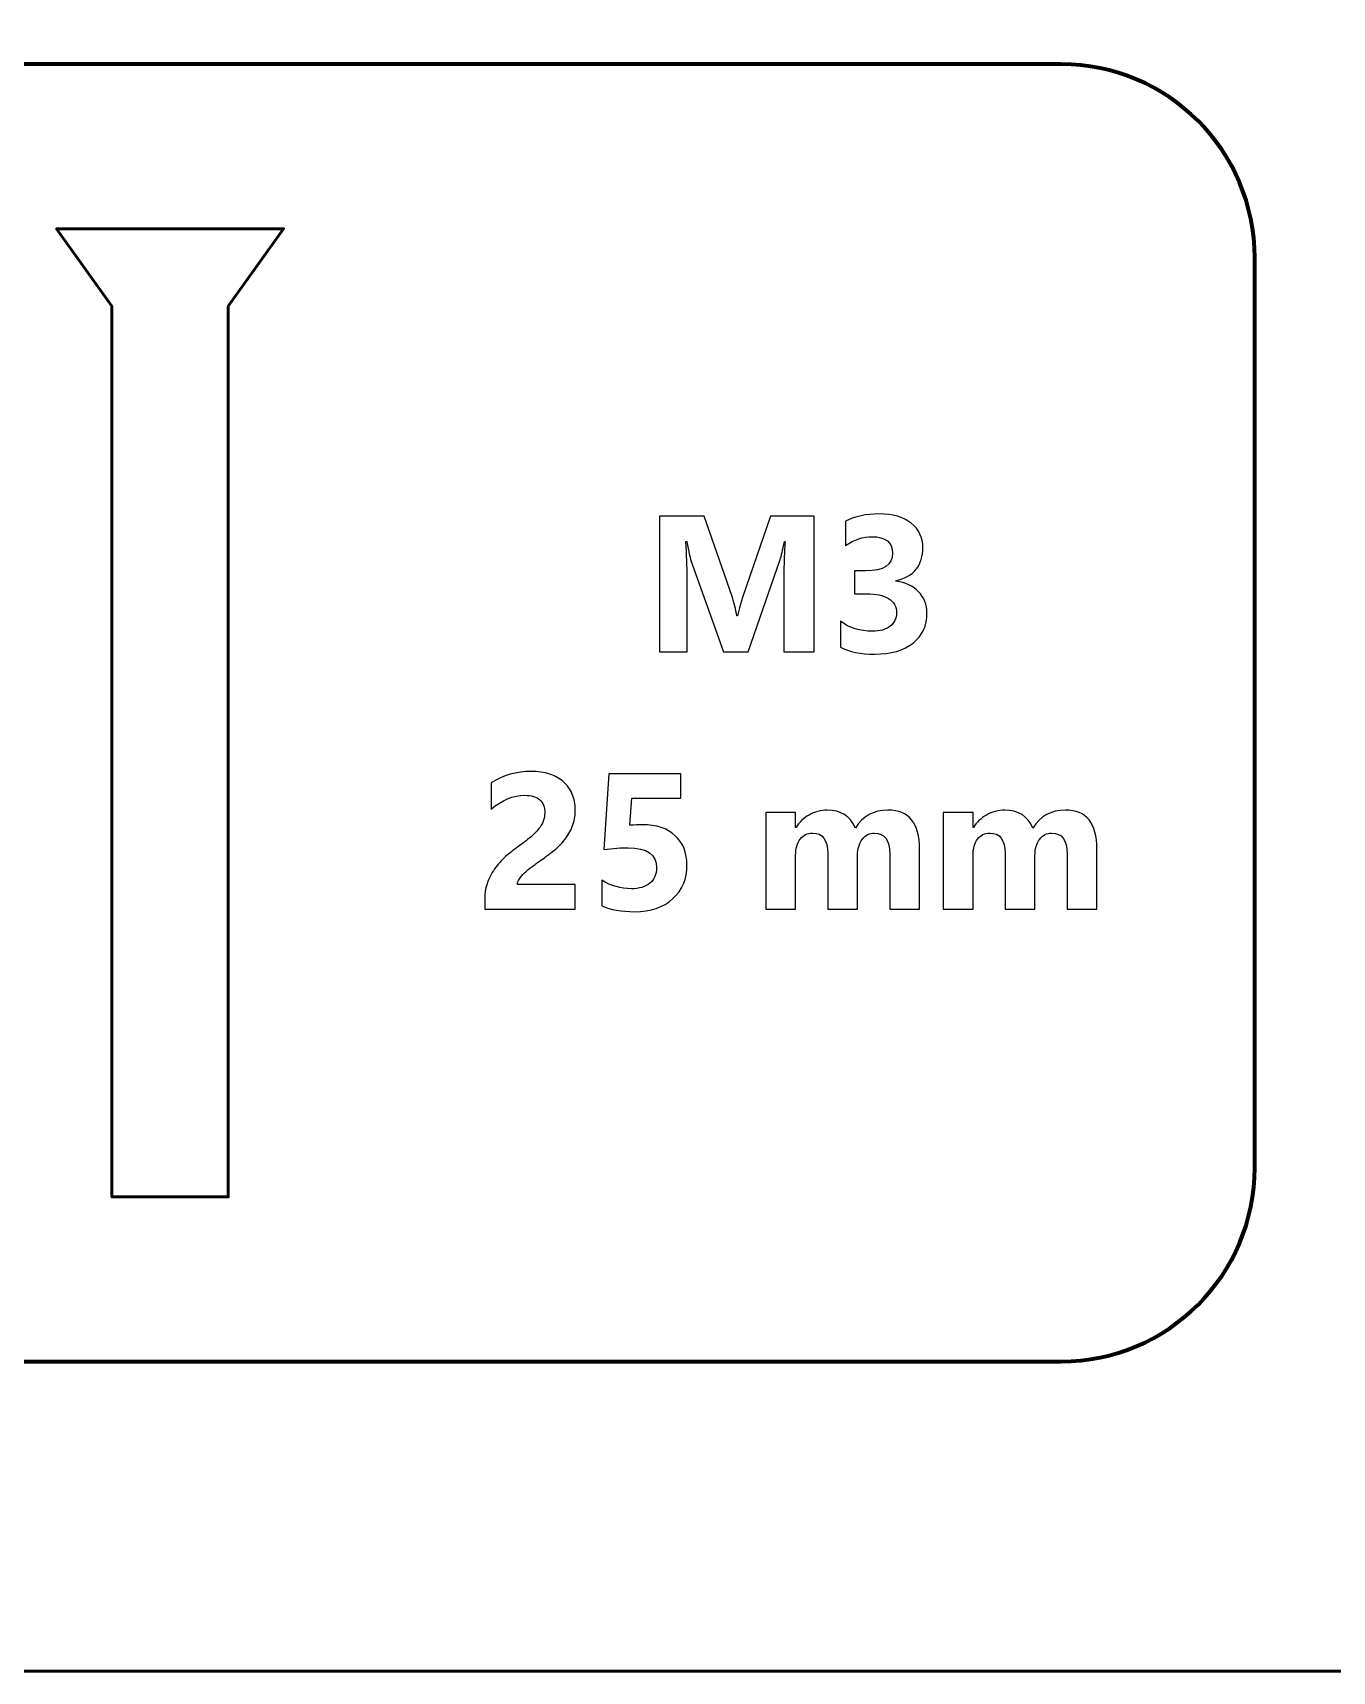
# Model space of a CAD drawing. Header units: centimetres. Extents: x -201 to 63, y -83 to 73.
# Drawn here: x -78.355 to -75, y -83.1 to -78.869 of the extents above; entities that cross this region are included whole.
import ezdxf

# ---------------------------------------------------------------- set-up
doc = ezdxf.new("R2010")
doc.units = ezdxf.units.CM
doc.header["$MEASUREMENT"] = 0
doc.layers.add('Layer 1', color=7, linetype='Continuous')

msp = doc.modelspace()

# ---------------------------------------------------------------- linework, layer by layer
at = {"layer": 'Layer 1', "color": 253, "lineweight": 53}
msp.add_open_spline([(-81.15, -82.3), (-81.15, -82.3), (-81.15, -67.7), (-81.15, -67.7), (-81.15, -67.7), (-81.15, -67.25817), (-80.79183, -66.9), (-80.35, -66.9), (-80.35, -66.9), (-80.35, -66.9), (-69.65, -66.9), (-69.65, -66.9), (-69.65, -66.9), (-69.20817, -66.9), (-68.85, -67.25817), (-68.85, -67.7), (-68.85, -67.7), (-68.85, -67.7), (-68.85, -82.3), (-68.85, -82.3), (-68.85, -82.3), (-68.85, -82.74183), (-69.20817, -83.1), (-69.65, -83.1), (-69.65, -83.1), (-69.65, -83.1), (-80.35, -83.1), (-80.35, -83.1), (-80.35, -83.1), (-80.79183, -83.1), (-81.15, -82.74183), (-81.15, -82.3)], degree=3, knots=[0, 0, 0, 0, 0.1111111, 0.1111111, 0.1111111, 0.1111111, 0.2222222, 0.2222222, 0.2222222, 0.2222222, 0.3333333, 0.3333333, 0.3333333, 0.3333333, 0.4444444, 0.4444444, 0.4444444, 0.4444444, 0.5555556, 0.5555556, 0.5555556, 0.5555556, 0.6666667, 0.6666667, 0.6666667, 0.6666667, 0.7777778, 0.7777778, 0.7777778, 0.7777778, 1, 1, 1, 1], dxfattribs=at)
at = {"layer": 'Layer 1', "lineweight": 100}
msp.add_open_spline([(-80.8, -81.8), (-80.8, -81.8), (-80.8, -79.45), (-80.8, -79.45), (-80.8, -79.45), (-80.8, -79.17386), (-80.57614, -78.95), (-80.3, -78.95), (-80.3, -78.95), (-80.3, -78.95), (-75.7, -78.95), (-75.7, -78.95), (-75.7, -78.95), (-75.42386, -78.95), (-75.2, -79.17386), (-75.2, -79.45), (-75.2, -79.45), (-75.2, -79.45), (-75.2, -81.8), (-75.2, -81.8), (-75.2, -81.8), (-75.2, -82.07614), (-75.42386, -82.3), (-75.7, -82.3), (-75.7, -82.3), (-75.7, -82.3), (-80.3, -82.3), (-80.3, -82.3), (-80.3, -82.3), (-80.57614, -82.3), (-80.8, -82.07614), (-80.8, -81.8)], degree=3, knots=[0, 0, 0, 0, 0.1111111, 0.1111111, 0.1111111, 0.1111111, 0.2222222, 0.2222222, 0.2222222, 0.2222222, 0.3333333, 0.3333333, 0.3333333, 0.3333333, 0.4444444, 0.4444444, 0.4444444, 0.4444444, 0.5555556, 0.5555556, 0.5555556, 0.5555556, 0.6666667, 0.6666667, 0.6666667, 0.6666667, 0.7777778, 0.7777778, 0.7777778, 0.7777778, 1, 1, 1, 1], dxfattribs=at)
at = {"layer": 'Layer 1', "lineweight": 53}
msp.add_open_spline([(-78.15, -79.375), (-78.15, -79.375), (-77.85, -79.375), (-77.85, -79.375), (-77.85, -79.375), (-77.85, -79.375), (-77.707, -79.375), (-77.707, -79.375), (-77.707, -79.375), (-77.707, -79.375), (-77.85, -79.575), (-77.85, -79.575), (-77.85, -79.575), (-77.85, -79.575), (-77.85, -81.875), (-77.85, -81.875), (-77.85, -81.875), (-77.85, -81.875), (-78.15, -81.875), (-78.15, -81.875), (-78.15, -81.875), (-78.15, -81.875), (-78.15, -79.575), (-78.15, -79.575), (-78.15, -79.575), (-78.15, -79.575), (-78.293, -79.375), (-78.293, -79.375), (-78.293, -79.375), (-78.293, -79.375), (-78.15, -79.375), (-78.15, -79.375)], degree=3, knots=[0, 0, 0, 0, 0.1111111, 0.1111111, 0.1111111, 0.1111111, 0.2222222, 0.2222222, 0.2222222, 0.2222222, 0.3333333, 0.3333333, 0.3333333, 0.3333333, 0.4444444, 0.4444444, 0.4444444, 0.4444444, 0.5555556, 0.5555556, 0.5555556, 0.5555556, 0.6666667, 0.6666667, 0.6666667, 0.6666667, 0.7777778, 0.7777778, 0.7777778, 0.7777778, 1, 1, 1, 1], dxfattribs=at)
at = {"layer": 'Layer 1'}
for points, knots in [([(-76.33741, -80.46742), (-76.33741, -80.46742), (-76.41533, -80.46742), (-76.41533, -80.46742), (-76.41533, -80.46742), (-76.41533, -80.46742), (-76.41533, -80.25792), (-76.41533, -80.25792), (-76.41533, -80.25792), (-76.41533, -80.23534), (-76.41433, -80.21034), (-76.41241, -80.183), (-76.41241, -80.183), (-76.41241, -80.183), (-76.41433, -80.183), (-76.41433, -80.183), (-76.41433, -80.183), (-76.41841, -80.2045), (-76.42208, -80.21992), (-76.42533, -80.22942), (-76.42533, -80.22942), (-76.42533, -80.22942), (-76.50733, -80.46742), (-76.50733, -80.46742), (-76.50733, -80.46742), (-76.50733, -80.46742), (-76.57183, -80.46742), (-76.57183, -80.46742), (-76.57183, -80.46742), (-76.57183, -80.46742), (-76.65533, -80.23184), (-76.65533, -80.23184), (-76.65533, -80.23184), (-76.65758, -80.2255), (-76.66124, -80.20917), (-76.66633, -80.183), (-76.66633, -80.183), (-76.66633, -80.183), (-76.66849, -80.183), (-76.66849, -80.183), (-76.66849, -80.183), (-76.66641, -80.2175), (-76.66533, -80.24775), (-76.66533, -80.27384), (-76.66533, -80.27384), (-76.66533, -80.27384), (-76.66533, -80.46742), (-76.66533, -80.46742), (-76.66533, -80.46742), (-76.66533, -80.46742), (-76.73641, -80.46742), (-76.73641, -80.46742), (-76.73641, -80.46742), (-76.73641, -80.46742), (-76.73641, -80.11734), (-76.73641, -80.11734), (-76.73641, -80.11734), (-76.73641, -80.11734), (-76.62091, -80.11734), (-76.62091, -80.11734), (-76.62091, -80.11734), (-76.62091, -80.11734), (-76.54933, -80.32484), (-76.54933, -80.32484), (-76.54933, -80.32484), (-76.54366, -80.34142), (-76.53949, -80.35809), (-76.53691, -80.37492), (-76.53691, -80.37492), (-76.53691, -80.37492), (-76.53541, -80.37492), (-76.53541, -80.37492), (-76.53541, -80.37492), (-76.53108, -80.3555), (-76.52641, -80.33867), (-76.52149, -80.32434), (-76.52149, -80.32434), (-76.52149, -80.32434), (-76.44999, -80.11734), (-76.44999, -80.11734), (-76.44999, -80.11734), (-76.44999, -80.11734), (-76.33741, -80.11734), (-76.33741, -80.11734), (-76.33741, -80.11734), (-76.33741, -80.11734), (-76.33741, -80.46742), (-76.33741, -80.46742)], [0, 0, 0, 0, 0.0434783, 0.0434783, 0.0434783, 0.0434783, 0.0869565, 0.0869565, 0.0869565, 0.0869565, 0.1304348, 0.1304348, 0.1304348, 0.1304348, 0.173913, 0.173913, 0.173913, 0.173913, 0.2173913, 0.2173913, 0.2173913, 0.2173913, 0.2608696, 0.2608696, 0.2608696, 0.2608696, 0.3043478, 0.3043478, 0.3043478, 0.3043478, 0.3478261, 0.3478261, 0.3478261, 0.3478261, 0.3913043, 0.3913043, 0.3913043, 0.3913043, 0.4347826, 0.4347826, 0.4347826, 0.4347826, 0.4782609, 0.4782609, 0.4782609, 0.4782609, 0.5217391, 0.5217391, 0.5217391, 0.5217391, 0.5652174, 0.5652174, 0.5652174, 0.5652174, 0.6086957, 0.6086957, 0.6086957, 0.6086957, 0.6521739, 0.6521739, 0.6521739, 0.6521739, 0.6956522, 0.6956522, 0.6956522, 0.6956522, 0.7391304, 0.7391304, 0.7391304, 0.7391304, 0.7826087, 0.7826087, 0.7826087, 0.7826087, 0.826087, 0.826087, 0.826087, 0.826087, 0.8695652, 0.8695652, 0.8695652, 0.8695652, 0.9130435, 0.9130435, 0.9130435, 0.9130435, 1, 1, 1, 1]), ([(-76.26933, -80.45592), (-76.26933, -80.45592), (-76.26933, -80.38884), (-76.26933, -80.38884), (-76.26933, -80.38884), (-76.24591, -80.40592), (-76.21858, -80.41442), (-76.18733, -80.41442), (-76.18733, -80.41442), (-76.16758, -80.41442), (-76.15224, -80.41017), (-76.14133, -80.40175), (-76.14133, -80.40175), (-76.13033, -80.39325), (-76.12483, -80.3815), (-76.12483, -80.36634), (-76.12483, -80.36634), (-76.12483, -80.35075), (-76.13158, -80.33867), (-76.14516, -80.33017), (-76.14516, -80.33017), (-76.15883, -80.32175), (-76.17749, -80.3175), (-76.20124, -80.3175), (-76.20124, -80.3175), (-76.20124, -80.3175), (-76.23366, -80.3175), (-76.23366, -80.3175), (-76.23366, -80.3175), (-76.23366, -80.3175), (-76.23366, -80.25842), (-76.23366, -80.25842), (-76.23366, -80.25842), (-76.23366, -80.25842), (-76.20366, -80.25842), (-76.20366, -80.25842), (-76.20366, -80.25842), (-76.15808, -80.25842), (-76.13533, -80.24334), (-76.13533, -80.213), (-76.13533, -80.213), (-76.13533, -80.1845), (-76.15283, -80.17034), (-76.18783, -80.17034), (-76.18783, -80.17034), (-76.21124, -80.17034), (-76.23399, -80.17784), (-76.25616, -80.193), (-76.25616, -80.193), (-76.25616, -80.193), (-76.25616, -80.13), (-76.25616, -80.13), (-76.25616, -80.13), (-76.23158, -80.11767), (-76.20291, -80.11142), (-76.17024, -80.11142), (-76.17024, -80.11142), (-76.13441, -80.11142), (-76.10658, -80.1195), (-76.08658, -80.13567), (-76.08658, -80.13567), (-76.06666, -80.15175), (-76.05666, -80.17267), (-76.05666, -80.19834), (-76.05666, -80.19834), (-76.05666, -80.24409), (-76.07991, -80.27275), (-76.12624, -80.28434), (-76.12624, -80.28434), (-76.12624, -80.28434), (-76.12624, -80.2855), (-76.12624, -80.2855), (-76.12624, -80.2855), (-76.10158, -80.28859), (-76.08199, -80.29759), (-76.06766, -80.3125), (-76.06766, -80.3125), (-76.05333, -80.32742), (-76.04616, -80.34567), (-76.04616, -80.36734), (-76.04616, -80.36734), (-76.04616, -80.4), (-76.05816, -80.42592), (-76.08208, -80.44492), (-76.08208, -80.44492), (-76.10599, -80.464), (-76.13908, -80.4735), (-76.18124, -80.4735), (-76.18124, -80.4735), (-76.21733, -80.4735), (-76.24674, -80.46767), (-76.26933, -80.45592)], [0, 0, 0, 0, 0.0416667, 0.0416667, 0.0416667, 0.0416667, 0.0833333, 0.0833333, 0.0833333, 0.0833333, 0.125, 0.125, 0.125, 0.125, 0.1666667, 0.1666667, 0.1666667, 0.1666667, 0.2083333, 0.2083333, 0.2083333, 0.2083333, 0.25, 0.25, 0.25, 0.25, 0.2916667, 0.2916667, 0.2916667, 0.2916667, 0.3333333, 0.3333333, 0.3333333, 0.3333333, 0.375, 0.375, 0.375, 0.375, 0.4166667, 0.4166667, 0.4166667, 0.4166667, 0.4583333, 0.4583333, 0.4583333, 0.4583333, 0.5, 0.5, 0.5, 0.5, 0.5416667, 0.5416667, 0.5416667, 0.5416667, 0.5833333, 0.5833333, 0.5833333, 0.5833333, 0.625, 0.625, 0.625, 0.625, 0.6666667, 0.6666667, 0.6666667, 0.6666667, 0.7083333, 0.7083333, 0.7083333, 0.7083333, 0.75, 0.75, 0.75, 0.75, 0.7916667, 0.7916667, 0.7916667, 0.7916667, 0.8333333, 0.8333333, 0.8333333, 0.8333333, 0.875, 0.875, 0.875, 0.875, 0.9166667, 0.9166667, 0.9166667, 0.9166667, 1, 1, 1, 1]), ([(-77.10316, -81.0685), (-77.10316, -81.0685), (-76.95474, -81.0685), (-76.95474, -81.0685), (-76.95474, -81.0685), (-76.95474, -81.0685), (-76.95474, -81.1325), (-76.95474, -81.1325), (-76.95474, -81.1325), (-76.95474, -81.1325), (-77.18766, -81.1325), (-77.18766, -81.1325), (-77.18766, -81.1325), (-77.18766, -81.1325), (-77.18766, -81.10617), (-77.18766, -81.10617), (-77.18766, -81.10617), (-77.18766, -81.08825), (-77.18466, -81.07217), (-77.17858, -81.05792), (-77.17858, -81.05792), (-77.17258, -81.04367), (-77.16499, -81.03092), (-77.15591, -81.01958), (-77.15591, -81.01958), (-77.14683, -81.00825), (-77.13683, -80.99825), (-77.12599, -80.98958), (-77.12599, -80.98958), (-77.11516, -80.98083), (-77.10491, -80.973), (-77.09508, -80.966), (-77.09508, -80.966), (-77.08483, -80.95867), (-77.07591, -80.95167), (-77.06816, -80.945), (-77.06816, -80.945), (-77.06041, -80.93833), (-77.05391, -80.93167), (-77.04858, -80.92508), (-77.04858, -80.92508), (-77.04333, -80.9185), (-77.03941, -80.91183), (-77.03674, -80.90508), (-77.03674, -80.90508), (-77.03416, -80.89833), (-77.03283, -80.89117), (-77.03283, -80.8835), (-77.03283, -80.8835), (-77.03283, -80.8685), (-77.03708, -80.85717), (-77.04558, -80.8495), (-77.04558, -80.8495), (-77.05399, -80.84192), (-77.06699, -80.83808), (-77.08441, -80.83808), (-77.08441, -80.83808), (-77.11449, -80.83808), (-77.14333, -80.85), (-77.17083, -80.87392), (-77.17083, -80.87392), (-77.17083, -80.87392), (-77.17083, -80.80608), (-77.17083, -80.80608), (-77.17083, -80.80608), (-77.14033, -80.78642), (-77.10599, -80.7765), (-77.06774, -80.7765), (-77.06774, -80.7765), (-77.04999, -80.7765), (-77.03416, -80.77883), (-77.02008, -80.7835), (-77.02008, -80.7835), (-77.00599, -80.78817), (-76.99408, -80.79475), (-76.98424, -80.80342), (-76.98424, -80.80342), (-76.97449, -80.812), (-76.96708, -80.8225), (-76.96191, -80.83475), (-76.96191, -80.83475), (-76.95683, -80.84708), (-76.95424, -80.86075), (-76.95424, -80.87592), (-76.95424, -80.87592), (-76.95424, -80.892), (-76.95674, -80.90633), (-76.96166, -80.91883), (-76.96166, -80.91883), (-76.96666, -80.93142), (-76.97324, -80.94283), (-76.98149, -80.95308), (-76.98149, -80.95308), (-76.98966, -80.96333), (-76.99916, -80.97275), (-77.00991, -80.98125), (-77.00991, -80.98125), (-77.02066, -80.98983), (-77.03183, -80.99808), (-77.04333, -81.006), (-77.04333, -81.006), (-77.05116, -81.01158), (-77.05866, -81.01708), (-77.06591, -81.0225), (-77.06591, -81.0225), (-77.07316, -81.028), (-77.07958, -81.03333), (-77.08508, -81.03867), (-77.08508, -81.03867), (-77.09066, -81.04392), (-77.09508, -81.04908), (-77.09833, -81.05417), (-77.09833, -81.05417), (-77.10158, -81.05917), (-77.10316, -81.064), (-77.10316, -81.0685)], [0, 0, 0, 0, 0.0333333, 0.0333333, 0.0333333, 0.0333333, 0.0666667, 0.0666667, 0.0666667, 0.0666667, 0.1, 0.1, 0.1, 0.1, 0.1333333, 0.1333333, 0.1333333, 0.1333333, 0.1666667, 0.1666667, 0.1666667, 0.1666667, 0.2, 0.2, 0.2, 0.2, 0.2333333, 0.2333333, 0.2333333, 0.2333333, 0.2666667, 0.2666667, 0.2666667, 0.2666667, 0.3, 0.3, 0.3, 0.3, 0.3333333, 0.3333333, 0.3333333, 0.3333333, 0.3666667, 0.3666667, 0.3666667, 0.3666667, 0.4, 0.4, 0.4, 0.4, 0.4333333, 0.4333333, 0.4333333, 0.4333333, 0.4666667, 0.4666667, 0.4666667, 0.4666667, 0.5, 0.5, 0.5, 0.5, 0.5333333, 0.5333333, 0.5333333, 0.5333333, 0.5666667, 0.5666667, 0.5666667, 0.5666667, 0.6, 0.6, 0.6, 0.6, 0.6333333, 0.6333333, 0.6333333, 0.6333333, 0.6666667, 0.6666667, 0.6666667, 0.6666667, 0.7, 0.7, 0.7, 0.7, 0.7333333, 0.7333333, 0.7333333, 0.7333333, 0.7666667, 0.7666667, 0.7666667, 0.7666667, 0.8, 0.8, 0.8, 0.8, 0.8333333, 0.8333333, 0.8333333, 0.8333333, 0.8666667, 0.8666667, 0.8666667, 0.8666667, 0.9, 0.9, 0.9, 0.9, 0.9333333, 0.9333333, 0.9333333, 0.9333333, 1, 1, 1, 1]), ([(-76.88566, -81.1235), (-76.88566, -81.1235), (-76.88566, -81.05758), (-76.88566, -81.05758), (-76.88566, -81.05758), (-76.86175, -81.07217), (-76.83625, -81.0795), (-76.80925, -81.0795), (-76.80925, -81.0795), (-76.78891, -81.0795), (-76.773, -81.07467), (-76.7615, -81.065), (-76.7615, -81.065), (-76.75008, -81.05533), (-76.74433, -81.04217), (-76.74433, -81.02558), (-76.74433, -81.02558), (-76.74433, -80.99092), (-76.76883, -80.97358), (-76.81783, -80.97358), (-76.81783, -80.97358), (-76.83583, -80.97358), (-76.85666, -80.97492), (-76.88033, -80.97775), (-76.88033, -80.97775), (-76.88033, -80.97775), (-76.86708, -80.78242), (-76.86708, -80.78242), (-76.86708, -80.78242), (-76.86708, -80.78242), (-76.68183, -80.78242), (-76.68183, -80.78242), (-76.68183, -80.78242), (-76.68183, -80.78242), (-76.68183, -80.84542), (-76.68183, -80.84542), (-76.68183, -80.84542), (-76.68183, -80.84542), (-76.80825, -80.84542), (-76.80825, -80.84542), (-76.80825, -80.84542), (-76.80825, -80.84542), (-76.81316, -80.9155), (-76.81316, -80.9155), (-76.81316, -80.9155), (-76.80058, -80.9145), (-76.78983, -80.914), (-76.78066, -80.914), (-76.78066, -80.914), (-76.74475, -80.914), (-76.71658, -80.92342), (-76.69625, -80.94233), (-76.69625, -80.94233), (-76.67583, -80.96117), (-76.66566, -80.98658), (-76.66566, -81.0185), (-76.66566, -81.0185), (-76.66566, -81.05383), (-76.67783, -81.08267), (-76.70208, -81.105), (-76.70208, -81.105), (-76.72633, -81.12742), (-76.75916, -81.13858), (-76.80066, -81.13858), (-76.80066, -81.13858), (-76.83441, -81.13858), (-76.86275, -81.13358), (-76.88566, -81.1235)], [0, 0, 0, 0, 0.0555556, 0.0555556, 0.0555556, 0.0555556, 0.1111111, 0.1111111, 0.1111111, 0.1111111, 0.1666667, 0.1666667, 0.1666667, 0.1666667, 0.2222222, 0.2222222, 0.2222222, 0.2222222, 0.2777778, 0.2777778, 0.2777778, 0.2777778, 0.3333333, 0.3333333, 0.3333333, 0.3333333, 0.3888889, 0.3888889, 0.3888889, 0.3888889, 0.4444444, 0.4444444, 0.4444444, 0.4444444, 0.5, 0.5, 0.5, 0.5, 0.5555556, 0.5555556, 0.5555556, 0.5555556, 0.6111111, 0.6111111, 0.6111111, 0.6111111, 0.6666667, 0.6666667, 0.6666667, 0.6666667, 0.7222222, 0.7222222, 0.7222222, 0.7222222, 0.7777778, 0.7777778, 0.7777778, 0.7777778, 0.8333333, 0.8333333, 0.8333333, 0.8333333, 0.8888889, 0.8888889, 0.8888889, 0.8888889, 1, 1, 1, 1]), ([(-76.06541, -81.1325), (-76.06541, -81.1325), (-76.14233, -81.1325), (-76.14233, -81.1325), (-76.14233, -81.1325), (-76.14233, -81.1325), (-76.14233, -80.98992), (-76.14233, -80.98992), (-76.14233, -80.98992), (-76.14233, -80.95358), (-76.15566, -80.9355), (-76.18233, -80.9355), (-76.18233, -80.9355), (-76.195, -80.9355), (-76.20533, -80.94092), (-76.21333, -80.95183), (-76.21333, -80.95183), (-76.22133, -80.96275), (-76.22533, -80.97633), (-76.22533, -80.99258), (-76.22533, -80.99258), (-76.22533, -80.99258), (-76.22533, -81.1325), (-76.22533, -81.1325), (-76.22533, -81.1325), (-76.22533, -81.1325), (-76.30241, -81.1325), (-76.30241, -81.1325), (-76.30241, -81.1325), (-76.30241, -81.1325), (-76.30241, -80.98842), (-76.30241, -80.98842), (-76.30241, -80.98842), (-76.30241, -80.95317), (-76.31558, -80.9355), (-76.34175, -80.9355), (-76.34175, -80.9355), (-76.35491, -80.9355), (-76.3655, -80.94067), (-76.37333, -80.95108), (-76.37333, -80.95108), (-76.38125, -80.9615), (-76.38525, -80.97567), (-76.38525, -80.99358), (-76.38525, -80.99358), (-76.38525, -80.99358), (-76.38525, -81.1325), (-76.38525, -81.1325), (-76.38525, -81.1325), (-76.38525, -81.1325), (-76.46233, -81.1325), (-76.46233, -81.1325), (-76.46233, -81.1325), (-76.46233, -81.1325), (-76.46233, -80.8825), (-76.46233, -80.8825), (-76.46233, -80.8825), (-76.46233, -80.8825), (-76.38525, -80.8825), (-76.38525, -80.8825), (-76.38525, -80.8825), (-76.38525, -80.8825), (-76.38525, -80.92158), (-76.38525, -80.92158), (-76.38525, -80.92158), (-76.38525, -80.92158), (-76.38425, -80.92158), (-76.38425, -80.92158), (-76.38425, -80.92158), (-76.37625, -80.90825), (-76.36508, -80.89733), (-76.35066, -80.889), (-76.35066, -80.889), (-76.33625, -80.88058), (-76.3205, -80.87642), (-76.30341, -80.87642), (-76.30341, -80.87642), (-76.26808, -80.87642), (-76.24391, -80.89192), (-76.23091, -80.923), (-76.23091, -80.923), (-76.21183, -80.89192), (-76.18391, -80.87642), (-76.14691, -80.87642), (-76.14691, -80.87642), (-76.09258, -80.87642), (-76.06541, -80.90992), (-76.06541, -80.977), (-76.06541, -80.977), (-76.06541, -80.977), (-76.06541, -81.1325), (-76.06541, -81.1325)], [0, 0, 0, 0, 0.0416667, 0.0416667, 0.0416667, 0.0416667, 0.0833333, 0.0833333, 0.0833333, 0.0833333, 0.125, 0.125, 0.125, 0.125, 0.1666667, 0.1666667, 0.1666667, 0.1666667, 0.2083333, 0.2083333, 0.2083333, 0.2083333, 0.25, 0.25, 0.25, 0.25, 0.2916667, 0.2916667, 0.2916667, 0.2916667, 0.3333333, 0.3333333, 0.3333333, 0.3333333, 0.375, 0.375, 0.375, 0.375, 0.4166667, 0.4166667, 0.4166667, 0.4166667, 0.4583333, 0.4583333, 0.4583333, 0.4583333, 0.5, 0.5, 0.5, 0.5, 0.5416667, 0.5416667, 0.5416667, 0.5416667, 0.5833333, 0.5833333, 0.5833333, 0.5833333, 0.625, 0.625, 0.625, 0.625, 0.6666667, 0.6666667, 0.6666667, 0.6666667, 0.7083333, 0.7083333, 0.7083333, 0.7083333, 0.75, 0.75, 0.75, 0.75, 0.7916667, 0.7916667, 0.7916667, 0.7916667, 0.8333333, 0.8333333, 0.8333333, 0.8333333, 0.875, 0.875, 0.875, 0.875, 0.9166667, 0.9166667, 0.9166667, 0.9166667, 1, 1, 1, 1]), ([(-75.60741, -81.1325), (-75.60741, -81.1325), (-75.68433, -81.1325), (-75.68433, -81.1325), (-75.68433, -81.1325), (-75.68433, -81.1325), (-75.68433, -80.98992), (-75.68433, -80.98992), (-75.68433, -80.98992), (-75.68433, -80.95358), (-75.69766, -80.9355), (-75.72433, -80.9355), (-75.72433, -80.9355), (-75.737, -80.9355), (-75.74733, -80.94092), (-75.75533, -80.95183), (-75.75533, -80.95183), (-75.76333, -80.96275), (-75.76733, -80.97633), (-75.76733, -80.99258), (-75.76733, -80.99258), (-75.76733, -80.99258), (-75.76733, -81.1325), (-75.76733, -81.1325), (-75.76733, -81.1325), (-75.76733, -81.1325), (-75.84441, -81.1325), (-75.84441, -81.1325), (-75.84441, -81.1325), (-75.84441, -81.1325), (-75.84441, -80.98842), (-75.84441, -80.98842), (-75.84441, -80.98842), (-75.84441, -80.95317), (-75.85758, -80.9355), (-75.88375, -80.9355), (-75.88375, -80.9355), (-75.89691, -80.9355), (-75.9075, -80.94067), (-75.91533, -80.95108), (-75.91533, -80.95108), (-75.92325, -80.9615), (-75.92725, -80.97567), (-75.92725, -80.99358), (-75.92725, -80.99358), (-75.92725, -80.99358), (-75.92725, -81.1325), (-75.92725, -81.1325), (-75.92725, -81.1325), (-75.92725, -81.1325), (-76.00433, -81.1325), (-76.00433, -81.1325), (-76.00433, -81.1325), (-76.00433, -81.1325), (-76.00433, -80.8825), (-76.00433, -80.8825), (-76.00433, -80.8825), (-76.00433, -80.8825), (-75.92725, -80.8825), (-75.92725, -80.8825), (-75.92725, -80.8825), (-75.92725, -80.8825), (-75.92725, -80.92158), (-75.92725, -80.92158), (-75.92725, -80.92158), (-75.92725, -80.92158), (-75.92625, -80.92158), (-75.92625, -80.92158), (-75.92625, -80.92158), (-75.91825, -80.90825), (-75.90708, -80.89733), (-75.89266, -80.889), (-75.89266, -80.889), (-75.87825, -80.88058), (-75.8625, -80.87642), (-75.84541, -80.87642), (-75.84541, -80.87642), (-75.81008, -80.87642), (-75.78591, -80.89192), (-75.77291, -80.923), (-75.77291, -80.923), (-75.75383, -80.89192), (-75.72591, -80.87642), (-75.68891, -80.87642), (-75.68891, -80.87642), (-75.63458, -80.87642), (-75.60741, -80.90992), (-75.60741, -80.977), (-75.60741, -80.977), (-75.60741, -80.977), (-75.60741, -81.1325), (-75.60741, -81.1325)], [0, 0, 0, 0, 0.0416667, 0.0416667, 0.0416667, 0.0416667, 0.0833333, 0.0833333, 0.0833333, 0.0833333, 0.125, 0.125, 0.125, 0.125, 0.1666667, 0.1666667, 0.1666667, 0.1666667, 0.2083333, 0.2083333, 0.2083333, 0.2083333, 0.25, 0.25, 0.25, 0.25, 0.2916667, 0.2916667, 0.2916667, 0.2916667, 0.3333333, 0.3333333, 0.3333333, 0.3333333, 0.375, 0.375, 0.375, 0.375, 0.4166667, 0.4166667, 0.4166667, 0.4166667, 0.4583333, 0.4583333, 0.4583333, 0.4583333, 0.5, 0.5, 0.5, 0.5, 0.5416667, 0.5416667, 0.5416667, 0.5416667, 0.5833333, 0.5833333, 0.5833333, 0.5833333, 0.625, 0.625, 0.625, 0.625, 0.6666667, 0.6666667, 0.6666667, 0.6666667, 0.7083333, 0.7083333, 0.7083333, 0.7083333, 0.75, 0.75, 0.75, 0.75, 0.7916667, 0.7916667, 0.7916667, 0.7916667, 0.8333333, 0.8333333, 0.8333333, 0.8333333, 0.875, 0.875, 0.875, 0.875, 0.9166667, 0.9166667, 0.9166667, 0.9166667, 1, 1, 1, 1])]:
    msp.add_open_spline(points, degree=3, knots=knots, dxfattribs=at)

doc.saveas('drawing.dxf')
